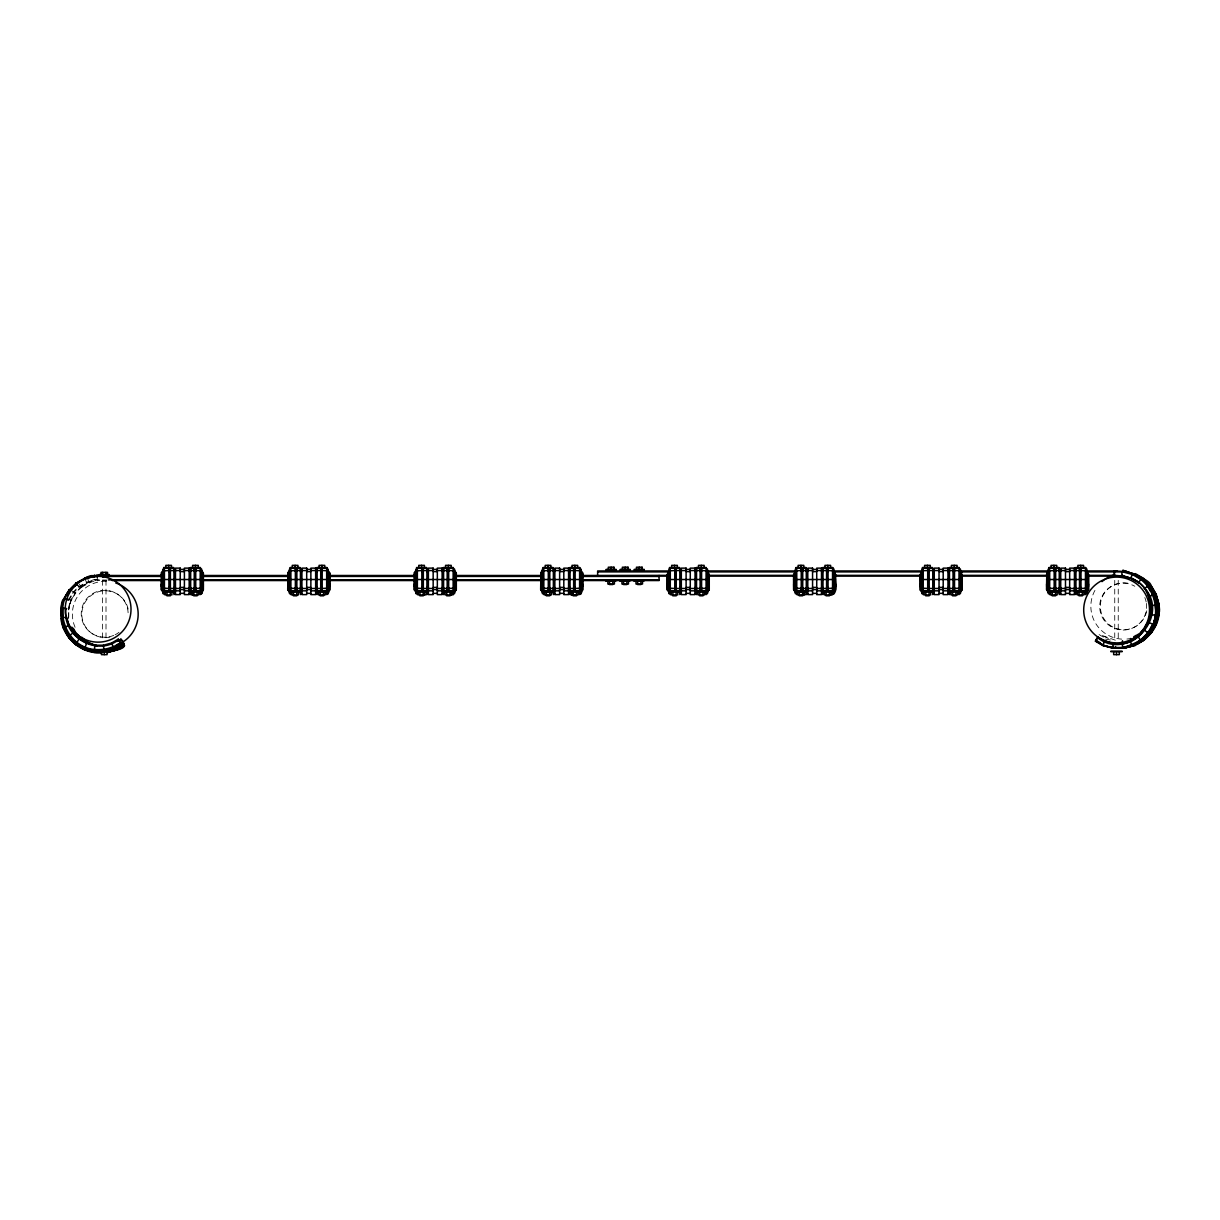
<?xml version="1.0" encoding="UTF-8"?>
<svg xmlns="http://www.w3.org/2000/svg" width="1220" height="1220" viewBox="0 0 1220 1220"><rect width="100%" height="100%" fill="white"/><g stroke="black" fill="none" stroke-linecap="round" stroke-linejoin="round"><path stroke-width="0.75" stroke-dasharray="5 3.75" d="M102.526 580.506L106.43 579.896M68.457 607.926L69.86 602.695M68.625 618.631L68.732 608.536L70.974 600.149L67.756 598.837M1105.503 639.097L1113.997 640.683M1108.416 638.472L1101.416 635.208L1116.651 640.683M68.32 600.149L70.928 595.634M68.93 600.392L72.346 594.491M75.853 593.011L70.318 600.942L75.335 592.615L70.928 601.201L68.625 609.771L70.974 600.149M76.463 583.968C80.764 592.783 90.265 576.618 97.783 579.866L97.325 576.419M79.132 583.968L81.633 587.247L79.361 583.724M72.666 592.615L76.357 588.924M72.697 593.53L79.224 586.988L76.692 583.724M72.102 590.983L74.847 593.118L81.481 586.469M81.877 586.988L74.847 593.118M78.568 586.728L86.391 582.214L94.748 579.866L105.743 580.506L94.748 579.866M78.965 587.247L86.65 582.809L85.064 578.997M81.237 586.728L89.06 582.214M81.633 587.247L89.304 582.809L87.733 578.997M68.732 617.228L68.732 608.536M106.43 580.552L102.617 579.896M1099.098 634.613L1104.42 637.694M89.304 582.809L97.783 579.866M86.65 582.809L95.221 580.522M96.959 576.419L97.493 580.522M1118.237 580.339L1118.237 641.308M1114.745 580.339L1114.745 641.308M106.003 580.339L106.003 639.402M102.51 580.339L102.51 639.402M1146.403 603.442A23.454 23.439 0 0 1 1121.21 629.962A23.454 23.439 0 0 1 1100.775 599.615A23.454 23.439 0 0 1 1134.829 586.256M1144.802 597.541A23.454 23.439 0 0 1 1146.144 601.948M1130.299 638.533A32.909 32.909 0 0 1 1126.899 639.036M1121.729 639.127A32.909 32.909 0 0 1 1096.338 588.086M1146.785 610.778A23.454 23.439 0 0 1 1118.77 629.184A23.454 23.439 0 0 1 1100.974 600.789A23.454 23.439 0 0 1 1129.766 583.617M119.011 632.311A23.454 23.439 0 0 1 115.122 634.766M113.734 635.391A23.454 23.439 0 0 1 81.923 619.424A23.454 23.439 0 0 1 102.541 590.419A23.454 23.439 0 0 1 128.085 615.216M75.091 627.293A32.909 32.909 0 0 1 107.314 581.345M109.922 637.16A23.454 23.439 0 0 1 82.289 618.83A23.454 23.439 0 0 1 100.62 591.197A23.454 23.439 0 0 1 128.252 609.512"/><path stroke-width="1.5" d="M1155.98 613.934L1155.98 603.946M1158.634 603.946C1164.825 638.258 1121.958 660.996 1095.88 640.53L1097.558 637.633C1127.768 661.896 1170.422 617.137 1144.665 588.086L1148.401 595.863L1150.612 604.083L1151.375 614.102C1163.575 621.163 1152.351 587.628 1156.346 614.651C1156.468 617.961 1143.735 650.855 1138.367 636.611L1138.123 634.232M1151.253 633.256L1150.552 632.768L1155.95 623.328C1156.545 624.304 1156.484 624.747 1155.523 624.167C1161.943 608.475 1156.697 589.534 1143.308 579.195M1158.558 613.767L1158.436 603.641M1158.1 614.575C1161.821 610.839 1157.17 599.233 1155.874 594.064L1154.699 594.552M1097.558 637.633L1097.863 637.084C1151.055 669.917 1176.598 574.025 1114.256 575.977L1114.302 570.96L1125.74 571.585M1130.742 638.487C1129.491 654.911 1144.238 636.459 1148.554 632.951L1147.547 632.189M1132.633 645.517L1141.371 639.814M1116.956 570.96L1085.968 570.96M1100.303 642.848L1095.911 640.317L1095.453 641.247L1102.834 645.502L1115.309 648.14L1115.4 647.301M102.266 652.669C82.38 654.683 63.531 638.822 61 619.18L61.701 617.884L66.719 617.137L68.93 625.357L73.185 632.738L79.224 638.761L76.021 643.84L84.683 648.842L94.336 651.419L109.876 651.175M1113.25 643.321L1112.655 648.125L1125.48 648.14L1125.618 647.149M1122.507 575.992L1114.256 575.337M1112.899 646.6L1112.731 647.866L1125.526 647.774M1115.385 647.866L1115.553 646.6M94.626 652.136L94.413 649.543C66.536 646.737 53.573 611.022 69.433 590.175C66.429 593.774 60.207 604.266 61.61 609.131M94.596 650.733L94.443 652.075L101.153 652.075M1152.244 594.308C1157.963 593.987 1137.528 573.308 1132.663 573.537C1128.073 572.744 1120.295 567.208 1122.126 575.992L1130.696 578.28L1138.367 582.718L1140.868 579.439L1132.267 574.467L1122.674 571.89L1114.272 571.89M1122.126 643.321L1122.507 640.683M1158.634 613.934C1159.076 621.773 1146.815 638.822 1144.009 639.554L1134.936 644.739L1122.812 648.14L1122.964 647.149M75.96 644.343L84.698 649.467L97.28 652.136M68.716 637.785L69.174 635.94L73.185 632.738M69.769 636.794L68.778 637.496L75.93 644.724L84.698 649.772M68.32 600.149C57.05 590.922 62.037 626.302 63.699 628.803M1148.843 619.18L1151.268 612.699L1149.011 621.102L1144.665 628.62L1140.99 632.311M1147.562 632.265L1148.569 633.028C1160.022 618.708 1157.521 591.944 1140.868 579.439M1155.553 615.551L1153.464 623.771L1148.493 632.707L1141.386 639.905M1153.617 624.198L1156.224 614.438M1155.797 622.901L1157.505 616.558M1158.71 614.087L1156.224 624.045L1151.238 633.028L1150.216 632.189M1112.93 647.149L1112.655 648.14L1102.834 645.502L1104.679 641.018M1115.309 648.14L1115.583 647.149M79.224 638.761L86.59 643.016L84.683 648.842M73.291 628.315L75.853 632.738L81.877 638.761L89.014 643.641L81.481 639.295L75.335 633.149L71.858 627.126M161.543 572.561L164.425 568.124L164.425 594.613L161.238 589.55L161.543 572.561L161.543 590.205M288.012 572.561L290.894 568.124L290.894 594.613L287.707 589.55L288.012 572.561L288.012 590.205M414.48 572.561L417.362 568.124L417.362 594.613L414.175 589.55L414.48 572.561L414.48 590.205M540.948 572.561L543.83 568.124L543.83 594.613L540.643 589.55L540.948 572.561L540.948 590.205M1046.821 572.561L1049.688 568.124L1049.688 594.613L1046.501 589.55L1046.821 572.561L1046.821 590.205M1134.936 574.467C1098.671 562.679 1155.447 578.554 1150.552 586.454M201.651 593.667L203.389 589.55L203.389 573.232L200.202 568.124L200.202 594.613L201.651 593.667L201.651 569.069M328.104 593.667L329.858 589.55L329.858 573.232L326.67 568.124L326.67 594.613L328.104 593.667L328.104 569.069M453.138 594.613L456.326 589.55L456.326 573.232L453.138 568.124L453.138 594.613L450.149 594.613M581.04 593.667L582.794 589.55L582.794 573.232L579.607 568.124L579.607 594.613L581.04 593.667L581.04 569.069M707.508 593.667L707.508 569.069L706.075 568.124L706.075 594.613L709.262 589.55L709.262 574.742L707.127 570.853L701.591 570.548M829.554 594.613C839.665 596.397 834.373 579.027 835.715 574.742L833.595 570.853L828.06 570.548M961.878 572.561L958.996 568.124L958.996 594.613L962.183 589.55L962.183 574.742M1086.913 593.667L1086.913 569.069L1085.464 568.124L1085.464 594.613L1088.652 589.55L1088.652 574.742L1086.517 570.853L1080.996 570.548M1122.217 575.337L1130.696 578.28L1132.678 573.522L1140.837 578.951M1135.302 573.598L1144.101 578.676M85.156 646.981L84.668 648.461L94.291 651.129M85.171 647.927L84.942 649.543M85.171 648.216L84.698 649.696L94.489 652.395L102.205 652.395M203.389 585.798L201.254 590.465L195.734 590.831L195.734 568.124M329.858 585.798L327.722 590.465L322.202 590.831L322.202 568.124M456.326 585.798L454.191 590.465L448.67 590.831L448.67 568.124M582.794 585.798L580.659 590.465L575.138 590.831L575.138 568.124M709.262 585.798L707.127 590.465L701.591 590.831L701.591 568.124M835.715 585.798L833.595 590.465L828.06 590.831L828.06 568.124M962.183 585.798L960.064 590.465L954.528 590.831L954.528 568.124M1088.652 585.798L1086.517 590.465L1080.996 590.831L1080.996 568.124M1096.033 640.073L1096.994 638.258M1096.948 638.411L1095.468 641.232M295.362 570.548L289.841 570.853L287.707 574.742M668.85 593.667L668.85 569.069L670.298 568.124L670.298 594.613L667.111 589.55L667.111 574.742L669.246 570.853L674.767 570.548M795.318 593.667L795.318 569.069L796.767 568.124L796.767 594.613L793.579 589.55L793.579 574.742L795.714 570.853L801.235 570.548M1054.171 570.548L1048.636 570.853L1046.501 574.742M161.238 574.742L163.373 570.853L168.909 570.548M203.389 584.288L201.254 588.162L195.734 588.467M329.858 584.288L327.722 588.162L322.202 588.467M414.175 574.742L416.31 570.853L421.83 570.548M456.326 584.288L454.191 588.162L448.67 588.467M540.643 574.742L542.778 570.853L548.298 570.548M582.794 584.288L580.659 588.162L575.138 588.467M709.262 584.288L707.127 588.162L701.591 588.467M835.715 584.288L833.595 588.162L828.06 588.467M962.183 584.288L960.064 588.162L954.528 588.467M1088.652 584.288L1086.517 588.162L1080.996 588.467M66.963 595.284L68.61 592.417M1145.001 626.729L1149.011 621.102M1148.599 633.256L1147.898 632.768L1153.296 623.313M1150.887 627.919L1153.388 623.588M1156.118 623.771L1151.161 632.707L1144.04 639.905L1136.765 644.312M1095.606 640.988L1101.599 644.084M61 609.024L61.701 608.033L66.719 608.612M62.708 608.505L61.564 608.17C59.917 621.773 65.148 635.849 75.96 644.434M102.602 651.114L94.275 651.022L84.668 648.461L76.052 643.489L76.845 642.284L76.082 643.199L84.668 648.247M76.769 643.077L76.281 644.541M75.93 644.633L76.738 643.352L74.435 641.049M64.203 598.517L64.477 599.584M64.873 599.599L63.882 598.898M76.281 583.724C79.087 579.866 96.044 574.742 103.563 576.419M76.692 583.724L69.448 590.983L69.128 589.962M69.906 590.983L68.899 590.205L63.638 599.203L64.98 599.477M68.716 590.404L76.113 582.992L76.769 584.121L74.389 586.5M1140.868 639.783L1148.386 632.25M1122.812 648.125C1130.559 644.678 1142.744 641.308 1148.447 632.463L1148.63 633.256M1151.222 632.951L1144.07 640.195L1135.302 645.243M1144.146 588.482L1148.63 585.875L1147.44 585.981M1147.257 586.256L1148.34 585.569M1147.38 586.393L1148.508 585.753L1147.547 586.561M1149.911 586.256L1150.933 585.508M1149.972 586.317L1151.101 585.676M1150.155 586.5L1151.238 585.813L1156.362 594.674L1154.913 594.308M76.463 644.312L68.945 636.779L70.089 635.437L69.067 636.276L76.052 643.58M69.906 636.215L68.899 636.992L75.991 644.084L84.683 649.086L97.142 652.395M1150.109 585.996L1151.284 585.875M75.899 583.206C80.062 581.437 91.012 572.912 94.657 576.419M94.336 651.419L94.825 645.212L103.349 645.212L111.584 643.001L118.249 639.158C119.102 640.668 119.987 642.162 120.841 643.687C107.756 653.249 88.984 652.624 76.113 642.955M118.584 639.737C96.654 657.26 61.29 636.154 66.063 608.536M116.906 641.461L120.902 639.158L123.967 644.602L114.512 650.031L114.1 649.086L121.436 644.846L121.893 645.776L118.249 639.158M118.538 641.293L121.237 639.737M116.113 645.41L120.353 642.864L121.756 645.517M113.75 648.232L123.006 642.787C129.61 649.818 109.785 650.489 107.345 652.669L107.07 651.678L107.085 654.652L101.428 654.652L101.428 651.693M105.865 650.687L113.872 648.537L121.131 644.236M105.957 650.992L113.994 648.826L121.314 644.602L120.673 643.519M118.553 646.737L123.342 643.519M114.268 649.452L123.632 643.946M119.453 646.936L123.754 644.343L114.497 650.016M106.216 651.861L116.769 649.07L124.089 644.846L124.547 645.776M124.226 645.121L116.922 649.452L106.323 652.227M124.379 645.426L117.013 649.68L107.345 652.654M1133.7 636.779L1136.643 635.071M1132.648 645.151L1141.401 640.103M1136.765 644.007L1144.04 639.814M1148.172 585.463C1149.042 589.26 1164.368 607.163 1151.375 605.242L1148.401 595.863L1149.072 596.671L1153.678 594.689M1156.331 594.689L1155.523 595.055M1158.1 604.647L1159 604.495L1156.27 594.552M68.93 625.357L64.248 627.4L63.958 628.895M1152.046 594.552L1153.205 594.064M1152.061 594.582L1153.312 594.186L1156.224 604.327M1152.214 594.765L1153.54 594.46M1152.381 594.979L1153.556 594.491M1155.98 594.201L1154.73 594.582L1156.194 594.46M1155.05 594.979L1156.224 594.491L1150.872 585.432M65.3 627.141L64.111 627.69L69.006 636.535M63.882 628.3L65.056 627.827M85.019 578.92L84.653 578.051L94.489 575.489M93.681 576.343L97.188 575.489L97.325 576.419M113.841 648.445L104.173 650.794L94.245 650.809L94.397 649.452C103.532 650.397 113.048 647.835 120.399 642.94M113.704 648.14L104.142 650.702L94.23 650.717L84.668 648.155M106.033 651.251L116.54 648.537M1122.903 647.545L1132.648 644.938M1135.317 644.557L1122.857 647.866L1122.69 646.615M1125.557 647.545L1135.302 645.517L1134.936 644.739M1135.302 645.151L1125.511 647.866L1125.359 646.615M1158.969 614.651L1158.36 613.385M1155.752 593.987L1159 604.495M61.534 618.113L62.723 618.082M61.61 619.15L61.107 608.856M707.508 579.515L709.262 579.515L667.416 579.515M835.41 579.515L793.579 579.515M961.878 579.515L920.353 579.515M1088.347 579.515L1046.821 579.515M163.617 567.529L173.667 567.529M190.411 567.529L200.476 567.529M290.085 567.529L300.135 567.529M316.88 567.529L326.945 567.529M416.538 567.529L426.603 567.529M443.348 567.529L453.398 567.529M543.007 567.529L553.072 567.529M569.816 567.529L579.866 567.529M669.475 567.529L679.54 567.529M696.284 567.529L706.334 567.529M795.943 567.529L806.008 567.529M822.753 567.529L832.803 567.529M922.411 567.529L932.461 567.529M949.206 567.529L959.271 567.529M1048.88 567.529L1058.929 567.529M1075.674 567.529L1085.739 567.529M163.617 568.062L173.972 568.124L173.972 594.613M190.411 568.062L200.476 568.062M290.085 568.062L300.44 568.124L300.44 594.613M316.88 568.062L326.945 568.062M416.538 568.062L426.908 568.124L426.908 594.613L423.325 594.613M443.348 568.062L453.398 568.062M543.007 568.062L553.361 568.124L553.361 594.613M569.816 568.062L579.866 568.062M669.475 568.062L679.83 568.124L679.83 594.613M696.284 568.062L706.334 568.062M795.943 568.062L806.298 568.124L806.298 594.613L802.729 594.613M822.753 568.062L832.803 568.062M922.411 568.062L932.766 568.124L932.766 594.613M949.206 568.062L959.271 568.062M1048.88 568.062L1059.235 568.124L1059.235 594.613M1075.674 568.062L1085.739 568.062M168.909 569.404L170.388 569.404M173.972 569.404L175.466 569.404M180.225 569.404L184.403 569.404M189.176 569.404L190.671 569.404M194.239 569.404L195.734 569.404M295.362 569.404L296.856 569.404M300.44 569.404L301.919 569.404M306.693 569.404L310.871 569.404M315.644 569.404L317.124 569.404M320.707 569.404L322.202 569.404M421.83 569.404L423.325 569.404M426.908 569.404L428.388 569.404M433.161 569.404L437.339 569.404M442.113 569.404L443.592 569.404M447.176 569.404L448.67 569.404M548.298 569.404L549.793 569.404M553.361 569.404L554.856 569.404M559.629 569.404L563.808 569.404M568.566 569.404L570.06 569.404M573.644 569.404L575.138 569.404M606.111 569.389L616.161 569.389M620.172 569.389L630.221 569.389M634.232 569.389L644.297 569.389M674.767 569.404L676.261 569.404M679.83 569.404L681.324 569.404M686.097 569.404L690.276 569.404M695.034 569.404L696.529 569.404M700.112 569.404L701.591 569.404M801.235 569.404L802.729 569.404M806.298 569.404L807.793 569.404M812.566 569.404L816.729 569.404M821.502 569.404L822.997 569.404M826.58 569.404L828.06 569.404M927.703 569.404L929.198 569.404M932.766 569.404L934.261 569.404M939.034 569.404L943.197 569.404M947.97 569.404L949.465 569.404M953.034 569.404L954.528 569.404M1054.171 569.404L1055.651 569.404M1059.235 569.404L1060.729 569.404M1065.487 569.404L1069.665 569.404M1074.439 569.404L1075.933 569.404M1079.502 569.404L1080.996 569.404M606.111 569.908L616.161 569.908M620.172 569.908L630.221 569.908M634.232 569.908L644.297 569.908M170.388 570.548L173.972 570.548M175.466 570.548L180.225 570.548M184.403 570.548L189.176 570.548M190.671 570.548L194.239 570.548M195.734 570.548L200.949 570.701L203.084 574.193M296.856 570.548L300.44 570.548M301.919 570.548L306.693 570.548M310.871 570.548L315.644 570.548M317.124 570.548L320.707 570.548M322.202 570.548L327.417 570.701L329.552 574.193M423.325 570.548L426.908 570.548M428.388 570.548L433.161 570.548M437.339 570.548L442.113 570.548M443.592 570.548L447.176 570.548M448.67 570.548L453.886 570.701L456.021 574.193M549.793 570.548L553.361 570.548M554.856 570.548L559.629 570.548M563.808 570.548L568.566 570.548M570.06 570.548L573.644 570.548M575.138 570.548L580.354 570.701L582.489 574.193M676.261 570.548L679.83 570.548M681.324 570.548L686.097 570.548M690.276 570.548L695.034 570.548M696.529 570.548L700.112 570.548M802.729 570.548L806.298 570.548M807.793 570.548L812.566 570.548M816.729 570.548L821.502 570.548M822.997 570.548L826.58 570.548M927.703 570.548L922.488 570.701L920.353 574.193L920.353 590.205L923.235 594.613L923.235 568.124L921.786 569.069L921.786 593.667M929.198 570.548L932.766 570.548M934.261 570.548L939.034 570.548M943.197 570.548L947.97 570.548M949.465 570.548L953.034 570.548M954.528 570.548L959.744 570.701L961.878 574.193L961.878 590.205M1055.651 570.548L1059.235 570.548M1060.729 570.548L1065.487 570.548M1069.665 570.548L1074.439 570.548M1075.933 570.548L1079.502 570.548M669.841 570.96L597.632 570.96L597.632 576.023L668.514 576.023M706.517 570.945L795.242 570.96M833.245 570.96L922.549 570.96M960.552 570.96L1048.529 570.945M168.909 571.601L170.388 571.601M173.972 571.601L175.466 571.601M180.225 571.601L184.403 571.601M189.176 571.601L190.671 571.601M194.239 571.601L195.734 571.601M295.362 571.601L296.856 571.601M300.44 571.601L301.919 571.601M306.693 571.601L310.871 571.601M315.644 571.601L317.124 571.601M320.707 571.601L322.202 571.601M421.83 571.601L423.325 571.601M426.908 571.601L428.388 571.601M433.161 571.601L437.339 571.601M442.113 571.601L443.592 571.601M447.176 571.601L448.67 571.601M548.298 571.601L549.793 571.601M553.361 571.601L554.856 571.601M559.629 571.601L563.808 571.601M568.566 571.601L570.06 571.601M573.644 571.601L575.138 571.601M674.767 571.601L676.261 571.601M679.83 571.601L681.324 571.601M686.097 571.601L690.276 571.601M695.034 571.601L696.529 571.601M700.112 571.601L701.591 571.601M801.235 571.601L802.729 571.601M806.298 571.601L807.793 571.601M812.566 571.601L816.729 571.601M821.502 571.601L822.997 571.601M826.58 571.601L828.06 571.601M927.703 571.601L929.198 571.601M932.766 571.601L934.261 571.601M939.034 571.601L943.197 571.601M947.97 571.601L949.465 571.601M953.034 571.601L954.528 571.601M1054.171 571.601L1055.651 571.601M1059.235 571.601L1060.729 571.601M1065.487 571.601L1069.665 571.601M1074.439 571.601L1075.933 571.601M1079.502 571.601L1080.996 571.601M597.632 571.89L669.841 571.89M707.844 571.89L795.242 571.89M833.245 571.89L922.549 571.89M960.552 571.89L1047.965 571.89M1085.968 571.89L1114.47 571.89M99.232 574.559L109.281 574.559M96.959 576.419L96.853 575.489L109.281 575.077M94.306 576.419L94.199 575.489L161.696 575.489M203.618 575.489L289.384 575.489M329.4 575.489L413.245 575.489M455.167 575.489L540.917 575.489M582.855 575.489L668.514 575.367M707.844 575.367L795.242 575.367M835.151 575.367L922.549 575.367M960.552 575.367L1047.965 575.367M1087.859 575.367L1115.034 575.367M707.844 576.023L795.242 576.023M835.151 576.023L922.549 576.023M960.552 576.023L1047.965 576.023M1087.859 576.023L1114.47 576.023L1114.47 570.96M161.696 576.435L102.617 576.435L102.572 575.489L102.617 576.755L102.785 575.489M203.618 576.435L289.384 576.435M329.4 576.435L415.151 576.435M455.167 576.435L540.917 576.435M582.855 576.435L659.074 576.435M161.238 579.515L203.389 579.515M287.707 579.515L329.858 579.515M414.175 579.515L456.326 579.515M540.643 579.515L582.794 579.515M108.336 579.896L161.696 579.896M203.618 579.896L289.384 579.896M329.4 579.896L415.151 579.896M455.167 579.896L540.917 579.896M582.855 579.896L659.074 579.896M112.148 580.552L161.696 580.552M203.618 580.552L289.384 580.552M329.4 580.552L415.151 580.552M455.167 580.552L540.917 580.552M582.855 580.552L659.074 580.552L659.074 575.489M605.76 581.086L615.81 581.086M619.821 581.086L629.886 581.086M633.881 581.086L643.946 581.086M609.39 584.548L612.882 584.548M623.45 584.548L626.943 584.548M637.511 584.548L641.018 584.548M168.909 587.415L170.388 587.415M173.972 587.415L175.466 587.415M180.225 587.415L184.403 587.415M189.176 587.415L190.671 587.415M194.239 587.415L195.734 587.415M295.362 587.415L296.856 587.415M300.44 587.415L301.919 587.415M306.693 587.415L310.871 587.415M315.644 587.415L317.124 587.415M320.707 587.415L322.202 587.415M421.83 587.415L423.325 587.415M426.908 587.415L428.388 587.415M433.161 587.415L437.339 587.415M442.113 587.415L443.592 587.415M447.176 587.415L448.67 587.415M548.298 587.415L549.793 587.415M553.361 587.415L554.856 587.415M559.629 587.415L563.808 587.415M568.566 587.415L570.06 587.415M573.644 587.415L575.138 587.415M674.767 587.415L676.261 587.415M679.83 587.415L681.324 587.415M686.097 587.415L690.276 587.415M695.034 587.415L696.529 587.415M700.112 587.415L701.591 587.415M801.235 587.415L802.729 587.415M806.298 587.415L807.793 587.415M812.566 587.415L816.729 587.415M821.502 587.415L822.997 587.415M826.58 587.415L828.06 587.415M927.703 587.415L929.198 587.415M932.766 587.415L934.261 587.415M939.034 587.415L943.197 587.415M947.97 587.415L949.465 587.415M953.034 587.415L954.528 587.415M1054.171 587.415L1055.651 587.415M1059.235 587.415L1060.729 587.415M1065.487 587.415L1069.665 587.415M1074.439 587.415L1075.933 587.415M1079.502 587.415L1080.996 587.415M168.909 588.467L163.373 588.162L161.238 584.288M170.388 588.467L173.972 588.467M175.466 588.467L180.225 588.467M184.403 588.467L189.176 588.467M190.671 588.467L194.239 588.467M295.362 588.467L289.841 588.162L287.707 584.288M296.856 588.467L300.44 588.467M301.919 588.467L306.693 588.467M310.871 588.467L315.644 588.467M317.124 588.467L320.707 588.467M421.83 588.467L416.31 588.162L414.175 584.288M423.325 588.467L426.908 588.467M428.388 588.467L433.161 588.467M437.339 588.467L442.113 588.467M443.592 588.467L447.176 588.467M548.298 588.467L542.778 588.162L540.643 584.288M549.793 588.467L553.361 588.467M554.856 588.467L559.629 588.467M563.808 588.467L568.566 588.467M570.06 588.467L573.644 588.467M674.767 588.467L669.246 588.162L667.111 584.288M676.261 588.467L679.83 588.467M681.324 588.467L686.097 588.467M690.276 588.467L695.034 588.467M696.529 588.467L700.112 588.467M801.235 588.467L795.714 588.162L793.579 584.288M802.729 588.467L806.298 588.467M807.793 588.467L812.566 588.467M816.729 588.467L821.502 588.467M822.997 588.467L826.58 588.467M927.703 588.467L922.168 588.162L920.048 584.288M929.198 588.467L932.766 588.467M934.261 588.467L939.034 588.467M943.197 588.467L947.97 588.467M949.465 588.467L953.034 588.467M1054.171 588.467L1048.636 588.162L1046.501 584.288M1055.651 588.467L1059.235 588.467M1060.729 588.467L1065.487 588.467M1069.665 588.467L1074.439 588.467M1075.933 588.467L1079.502 588.467M168.909 589.565L170.388 589.565M173.972 589.565L175.466 589.565M180.225 589.565L184.403 589.565M189.176 589.565L190.671 589.565M194.239 589.565L195.734 589.565M295.362 589.565L296.856 589.565M300.44 589.565L301.919 589.565M306.693 589.565L310.871 589.565M315.644 589.565L317.124 589.565M320.707 589.565L322.202 589.565M421.83 589.565L423.325 589.565M426.908 589.565L428.388 589.565M433.161 589.565L437.339 589.565M442.113 589.565L443.592 589.565M447.176 589.565L448.67 589.565M548.298 589.565L549.793 589.565M553.361 589.565L554.856 589.565M559.629 589.565L563.808 589.565M568.566 589.565L570.06 589.565M573.644 589.565L575.138 589.565M674.767 589.565L676.261 589.565M679.83 589.565L681.324 589.565M686.097 589.565L690.276 589.565M695.034 589.565L696.529 589.565M700.112 589.565L701.591 589.565M801.235 589.565L802.729 589.565M806.298 589.565L807.793 589.565M812.566 589.565L816.729 589.565M821.502 589.565L822.997 589.565M826.58 589.565L828.06 589.565M927.703 589.565L929.198 589.565M932.766 589.565L934.261 589.565M939.034 589.565L943.197 589.565M947.97 589.565L949.465 589.565M953.034 589.565L954.528 589.565M1054.171 589.565L1055.651 589.565M1059.235 589.565L1060.729 589.565M1065.487 589.565L1069.665 589.565M1074.439 589.565L1075.933 589.565M1079.502 589.565L1080.996 589.565M173.972 590.831L170.388 590.831L170.388 568.124M175.466 590.831L180.225 590.831M184.403 590.831L189.176 590.831M190.671 590.831L194.239 590.831L194.239 568.124M300.44 590.831L296.856 590.831L296.856 568.124M301.919 590.831L306.693 590.831M310.871 590.831L315.644 590.831M317.124 590.831L320.707 590.831L320.707 568.124M426.908 590.831L423.325 590.831L423.325 568.124M428.388 590.831L433.161 590.831M437.339 590.831L442.113 590.831M443.592 590.831L447.176 590.831L447.176 568.124M553.361 590.831L549.793 590.831L549.793 568.124M554.856 590.831L559.629 590.831M563.808 590.831L568.566 590.831M570.06 590.831L573.644 590.831L573.644 568.124M679.83 590.831L676.261 590.831L676.261 568.124M681.324 590.831L686.097 590.831M690.276 590.831L695.034 590.831M696.529 590.831L700.112 590.831L700.112 568.124M806.298 590.831L802.729 590.831L802.729 568.124M807.793 590.831L812.566 590.831M816.729 590.831L821.502 590.831M822.997 590.831L826.58 590.831L826.58 568.124M932.766 590.831L929.198 590.831L929.198 568.124M934.261 590.831L939.034 590.831M943.197 590.831L947.97 590.831M949.465 590.831L953.034 590.831L953.034 568.124M1059.235 590.831L1055.651 590.831L1055.651 568.124M1060.729 590.831L1065.487 590.831M1069.665 590.831L1074.439 590.831M1075.933 590.831L1079.502 590.831L1079.502 568.124M163.968 591.441L174.018 591.441M190.061 591.441L200.126 591.441M290.421 591.441L300.486 591.441M316.529 591.441L326.594 591.441M416.889 591.441L426.954 591.441M442.997 591.441L453.047 591.441M543.357 591.441L553.422 591.441M569.466 591.441L579.515 591.441M669.826 591.441L679.891 591.441M695.934 591.441L705.983 591.441M796.294 591.441L806.344 591.441M822.402 591.441L832.452 591.441M922.762 591.441L932.812 591.441M948.855 591.441L958.92 591.441M1049.23 591.441L1059.28 591.441M1075.323 591.441L1085.388 591.441M163.968 591.974L174.018 591.974M190.061 591.974L200.126 591.974M290.421 591.974L300.486 591.974M316.529 591.974L326.594 591.974M416.889 591.974L426.954 591.974M442.997 591.974L453.047 591.974M543.357 591.974L553.422 591.974M569.466 591.974L579.515 591.974M669.826 591.974L679.891 591.974M695.934 591.974L705.983 591.974M796.294 591.974L806.344 591.974M822.402 591.974L832.452 591.974M922.762 591.974L932.812 591.974M948.855 591.974L958.92 591.974M1049.23 591.974L1059.28 591.974M1075.323 591.974L1085.388 591.974M173.972 593.347L175.466 593.347M180.225 593.347L184.403 593.347M189.176 593.347L190.671 593.347M300.44 593.347L301.919 593.347M306.693 593.347L310.871 593.347M315.644 593.347L317.124 593.347M426.908 593.347L428.388 593.347M433.161 593.347L437.339 593.347M442.113 593.347L443.592 593.347M553.361 593.347L554.856 593.347M559.629 593.347L563.808 593.347M568.566 593.347L570.06 593.347M679.83 593.347L681.324 593.347M686.097 593.347L690.276 593.347M695.034 593.347L696.529 593.347M806.298 593.347L807.793 593.347M812.566 593.347L816.729 593.347M821.502 593.347L822.997 593.347M932.766 593.347L934.261 593.347M939.034 593.347L943.197 593.347M947.97 593.347L949.465 593.347M1059.235 593.347L1060.729 593.347M1065.487 593.347L1069.665 593.347M1074.439 593.347L1075.933 593.347M194.239 594.613L190.671 594.613L190.671 568.124M573.644 594.613L570.06 594.613L570.06 568.124M166.896 595.802L170.388 595.802M193.69 595.802L197.183 595.802M293.364 595.802L296.856 595.802M320.159 595.802L323.651 595.802M419.832 595.802L423.325 595.802M446.627 595.802L450.119 595.802M546.285 595.802L549.793 595.802M573.095 595.802L576.587 595.802M672.754 595.802L676.261 595.802M699.563 595.802L703.055 595.802M799.222 595.802L802.714 595.802M826.031 595.802L829.524 595.802M925.69 595.802L929.182 595.802M952.5 595.802L955.992 595.802M1052.159 595.802L1055.651 595.802M1078.953 595.802L1082.46 595.802M1112.823 647.545L1125.572 647.454M1110.856 651.175L1122.11 651.175M94.382 651.678L101.062 651.678M94.428 651.983L109.876 651.693M1110.856 651.693L1122.11 651.693M61.442 608.338L62.799 608.368M1112.747 647.759L1102.941 645.227L1095.621 640.896M89.258 643.016L97.402 645.883L86.59 643.016M1152.87 624.167L1149.072 622.658L1148.401 620.827M64.05 598.7L65.3 599.081M1130.94 577.67L1138.763 582.199M1147.898 632.768L1144.65 630.343L1144.665 628.62M69.067 590.038L70.089 590.785M68.762 590.343L69.845 591.044M1145.153 588.589L1138.519 581.94L1138.367 582.718M69.128 635.986L76.707 643.626M75.96 583.145L76.692 584.182M1148.249 587.369L1150.643 591.532M69.082 636.199L64.203 627.431L61.64 617.915M68.945 636.779L63.943 628.117L65.224 627.37L63.806 628.513L68.762 637.557M120.902 639.158C130.83 648.232 113.033 650.931 107.284 652.12M1046.501 585.798L1048.636 590.465L1054.171 590.831L1054.171 568.124M920.048 585.798L922.168 590.465L927.703 590.831L927.703 568.124M793.579 585.798L795.714 590.465L801.235 590.831L801.235 568.124M667.111 585.798L669.246 590.465L674.767 590.831L674.767 568.124M540.643 585.798L542.778 590.465L548.298 590.831L548.298 568.124M414.175 585.798L416.31 590.465L421.83 590.831L421.83 568.124M287.707 585.798L289.841 590.465L295.362 590.831L295.362 568.124M161.238 585.798L163.373 590.465L168.909 590.831L168.909 568.124M920.353 590.205L920.048 574.742M116.769 649.07L117.166 650.031L116.281 647.911M113.994 648.826L113.506 647.667M84.668 578.067L85.186 579.286M111.584 643.001L114.299 649.528M1153.571 595.573L1155.782 603.625M61.564 618.067L64.019 627.919M1151.101 632.463L1151.284 633.256M1122.217 643.962L1122.674 647.301M103.349 645.212L104.142 650.702L103.975 649.452M97.005 575.489L97.31 576.755M106.902 650.428L107.177 652.075M96.898 575.489L97.127 576.755M94.428 575.489L94.641 576.755M94.23 575.489L94.55 576.755M105.698 575.489L105.728 576.419M103.044 575.489L103.059 576.419M1141.34 639.554L1141.432 640.439M102.983 575.489L102.831 576.74M1119.32 651.693L1119.32 654.652L1113.662 654.652L1113.662 651.693M1116.483 651.693L1116.483 654.652M1088.347 574.193L1088.347 590.205M1083.97 591.974L1083.97 594.918L1077.443 594.918L1077.443 591.974M1083.543 567.605L1083.543 565.348L1077.87 565.348L1077.87 567.605M1082.338 591.974L1082.338 594.918M1080.706 565.348L1080.706 567.605M1079.075 591.974L1079.075 594.918M1075.933 568.124L1075.933 594.613M1057.176 591.974L1057.176 594.918L1050.633 594.918L1050.633 591.974M1056.734 567.605L1056.734 565.348L1051.076 565.348L1051.076 567.605M1055.544 591.974L1055.544 594.918M1053.912 565.348L1053.912 567.605M1052.265 591.974L1052.265 594.918M1048.255 569.069L1048.255 593.667M960.445 569.069L960.445 593.667M957.502 591.974L957.502 594.918L950.975 594.918L950.975 591.974M957.075 567.605L957.075 565.348L951.417 565.348L951.417 567.605M955.87 591.974L955.87 594.918M954.238 565.348L954.238 567.605M952.606 591.974L952.606 594.918M949.465 568.124L949.465 594.613M930.707 591.974L930.707 594.918L924.165 594.918L924.165 591.974M930.265 567.605L930.265 565.348L924.607 565.348L924.607 567.605M929.076 591.974L929.076 594.918M927.444 565.348L927.444 567.605M925.812 591.974L925.812 594.918M835.41 574.193L835.41 590.205M833.977 593.667L833.977 569.069L832.543 568.124L832.543 594.613M831.049 591.974L831.049 594.918L824.506 594.918L824.506 591.974M830.606 567.605L830.606 565.348L824.949 565.348L824.949 567.605M829.402 591.974L829.402 594.918M827.77 565.348L827.77 567.605M826.138 591.974L826.138 594.918M822.997 568.124L822.997 594.613M804.239 591.974L804.239 594.918L797.712 594.918L797.712 591.974M803.797 567.605L803.797 565.348L798.139 565.348L798.139 567.605M802.607 591.974L802.607 594.918M800.976 565.348L800.976 567.605M799.344 591.974L799.344 594.918M793.885 574.193L793.885 590.205M708.942 574.193L708.942 590.205M704.58 591.974L704.58 594.918L698.038 594.918L698.038 591.974M704.138 567.605L704.138 565.348L698.48 565.348L698.48 567.605M702.949 591.974L702.949 594.918M701.302 565.348L701.302 567.605M699.67 591.974L699.67 594.918M696.529 568.124L696.529 594.613M677.771 591.974L677.771 594.918L671.244 594.918L671.244 591.974M677.329 567.605L677.329 565.348L671.671 565.348L671.671 567.605M676.139 591.974L676.139 594.918M674.507 565.348L674.507 567.605M672.876 591.974L672.876 594.918M667.416 574.193L667.416 590.205M642.528 581.086L642.528 584.029L636.001 584.029L636.001 581.086M640.896 581.086L640.896 584.029M639.265 567.208L639.265 569.466M637.633 581.086L637.633 584.029M628.468 581.086L628.468 584.029L621.941 584.029L621.941 581.086M626.836 581.086L626.836 584.029M625.204 567.208L625.204 569.466M623.572 581.086L623.572 584.029M614.407 581.086L614.407 584.029L607.865 584.029L607.865 581.086M612.775 581.086L612.775 584.029M611.129 567.208L611.129 569.466M609.497 581.086L609.497 584.029M582.489 572.561L582.489 590.205M578.112 591.974L578.112 594.918L571.57 594.918L571.57 591.974M577.67 567.605L577.67 565.348L572.012 565.348L572.012 567.605M576.48 591.974L576.48 594.918M574.849 565.348L574.849 567.605M573.202 591.974L573.202 594.918M551.303 591.974L551.303 594.918L544.776 594.918L544.776 591.974M550.876 567.605L550.876 565.348L545.218 565.348L545.218 567.605M549.671 591.974L549.671 594.918M548.039 565.348L548.039 567.605M546.408 591.974L546.408 594.918M542.381 569.069L542.381 593.667M456.021 572.561L456.021 590.205M454.572 569.069L454.572 593.667M451.644 591.974L451.644 594.918L445.102 594.918L445.102 591.974M451.202 567.605L451.202 565.348L445.544 565.348L445.544 567.605M450.012 591.974L450.012 594.918M448.38 565.348L448.38 567.605M446.749 591.974L446.749 594.918M443.592 568.124L443.592 594.613M424.834 591.974L424.834 594.918L418.308 594.918L418.308 591.974M424.407 567.605L424.407 565.348L418.75 565.348L418.75 567.605M423.203 591.974L423.203 594.918M421.571 565.348L421.571 567.605M419.939 591.974L419.939 594.918M415.928 569.069L415.928 593.667M329.552 572.561L329.552 590.205M325.176 591.974L325.176 594.918L318.649 594.918L318.649 591.974M324.733 567.605L324.733 565.348L319.076 565.348L319.076 567.605M323.544 591.974L323.544 594.918M321.912 565.348L321.912 567.605M320.281 591.974L320.281 594.918M317.124 568.124L317.124 594.613M298.381 591.974L298.381 594.918L291.839 594.918L291.839 591.974M297.939 567.605L297.939 565.348L292.281 565.348L292.281 567.605M296.735 591.974L296.735 594.918M295.103 565.348L295.103 567.605M293.471 591.974L293.471 594.918M289.46 569.069L289.46 593.667M203.084 572.561L203.084 590.205M198.708 591.974L198.708 594.918L192.18 594.918L192.18 591.974M198.265 567.605L198.265 565.348L192.607 565.348L192.607 567.605M197.076 591.974L197.076 594.918M195.444 565.348L195.444 567.605M193.812 591.974L193.812 594.918M171.913 591.974L171.913 594.918L165.371 594.918L165.371 591.974M171.471 567.605L171.471 565.348L165.813 565.348L165.813 567.605M170.281 591.974L170.281 594.918M168.634 565.348L168.634 567.605M167.003 591.974L167.003 594.918M162.992 569.069L162.992 593.667M107.528 574.635L107.528 572.378L100.985 572.378L100.985 574.635M105.896 572.378L105.896 574.635M104.264 651.693L104.264 654.652M102.617 572.378L102.617 574.635M62.815 608.338L62.708 618.128M1101.98 581.62A32.909 32.909 0 0 1 1113.906 574.894M115.732 582.977A32.909 32.909 0 0 1 121.436 642.833M93.193 644.785A32.909 32.909 0 0 1 81.786 637.221M613.965 567.208L608.307 567.208L608.307 569.466L613.965 569.466L613.965 567.208M628.025 567.208L622.368 567.208L622.368 569.466L628.025 569.466L628.025 567.208M642.101 567.208L636.443 567.208L636.443 569.466L642.101 569.466L642.101 567.208M180.225 568.124L175.466 568.124L175.466 594.613L180.225 594.613L180.225 568.124M189.176 568.124L184.403 568.124L184.403 594.613L189.176 594.613L189.176 568.124M306.693 568.124L301.919 568.124L301.919 594.613L306.693 594.613L306.693 568.124M315.644 568.124L310.871 568.124L310.871 594.613L315.644 594.613L315.644 568.124M433.161 568.124L428.388 568.124L428.388 594.613L433.161 594.613L433.161 568.124M442.113 568.124L437.339 568.124L437.339 594.613L442.113 594.613L442.113 568.124M559.629 568.124L554.856 568.124L554.856 594.613L559.629 594.613L559.629 568.124M568.566 568.124L563.808 568.124L563.808 594.613L568.566 594.613L568.566 568.124M686.097 568.124L681.324 568.124L681.324 594.613L686.097 594.613L686.097 568.124M695.034 568.124L690.276 568.124L690.276 594.613L695.034 594.613L695.034 568.124M812.566 568.124L807.793 568.124L807.793 594.613L812.566 594.613L812.566 568.124M821.502 568.124L816.729 568.124L816.729 594.613L821.502 594.613L821.502 568.124M939.034 568.124L934.261 568.124L934.261 594.613L939.034 594.613L939.034 568.124M947.97 568.124L943.197 568.124L943.197 594.613L947.97 594.613L947.97 568.124M1065.487 568.124L1060.729 568.124L1060.729 594.613L1065.487 594.613L1065.487 568.124M1074.439 568.124L1069.665 568.124L1069.665 594.613L1074.439 594.613L1074.439 568.124M105.652 576.74L105.652 575.489L105.56 576.74M1098.412 637.419A32.909 32.909 0 0 0 1149.438 612.043A32.909 32.909 0 0 0 1101.95 580.537A32.909 32.909 0 0 0 1098.412 637.419M79.925 636.672A32.909 32.909 0 0 0 130.952 611.281A32.909 32.909 0 0 0 83.448 579.805A32.909 32.909 0 0 0 79.925 636.672"/></g></svg>
